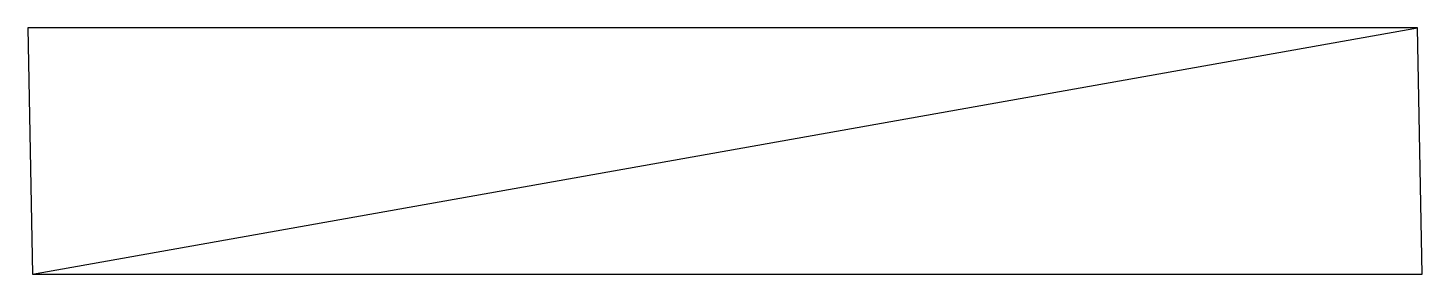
# Model space of a CAD drawing. Header units: millimetres. Extents: x -0.6 to 0.6, y -0.1 to 0.11.
import ezdxf

# ---------------------------------------------------------------- set-up
doc = ezdxf.new("R2010")
doc.units = ezdxf.units.MM

msp = doc.modelspace()

# ---------------------------------------------------------------- linework, layer by layer
msp.add_line((-0.5942, -0.1013), (0.5959, 0.1099))
msp.add_lwpolyline([(-0.5942, -0.1013), (0.5997, -0.1013), (0.5959, 0.1099), (-0.5981, 0.1099)], close=True)

doc.saveas('drawing.dxf')
